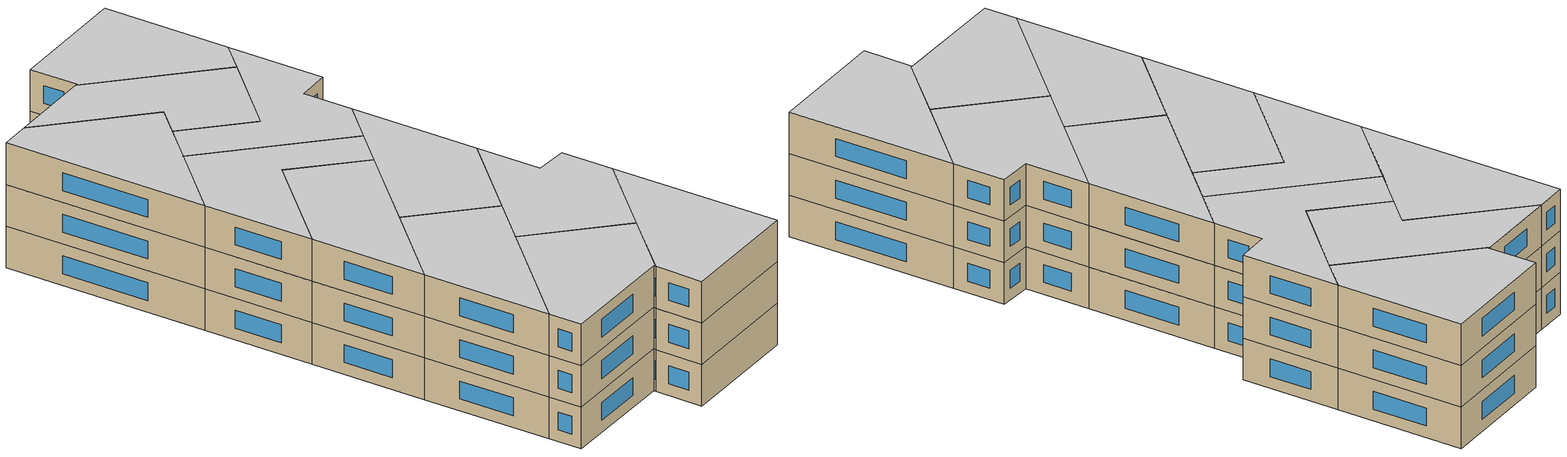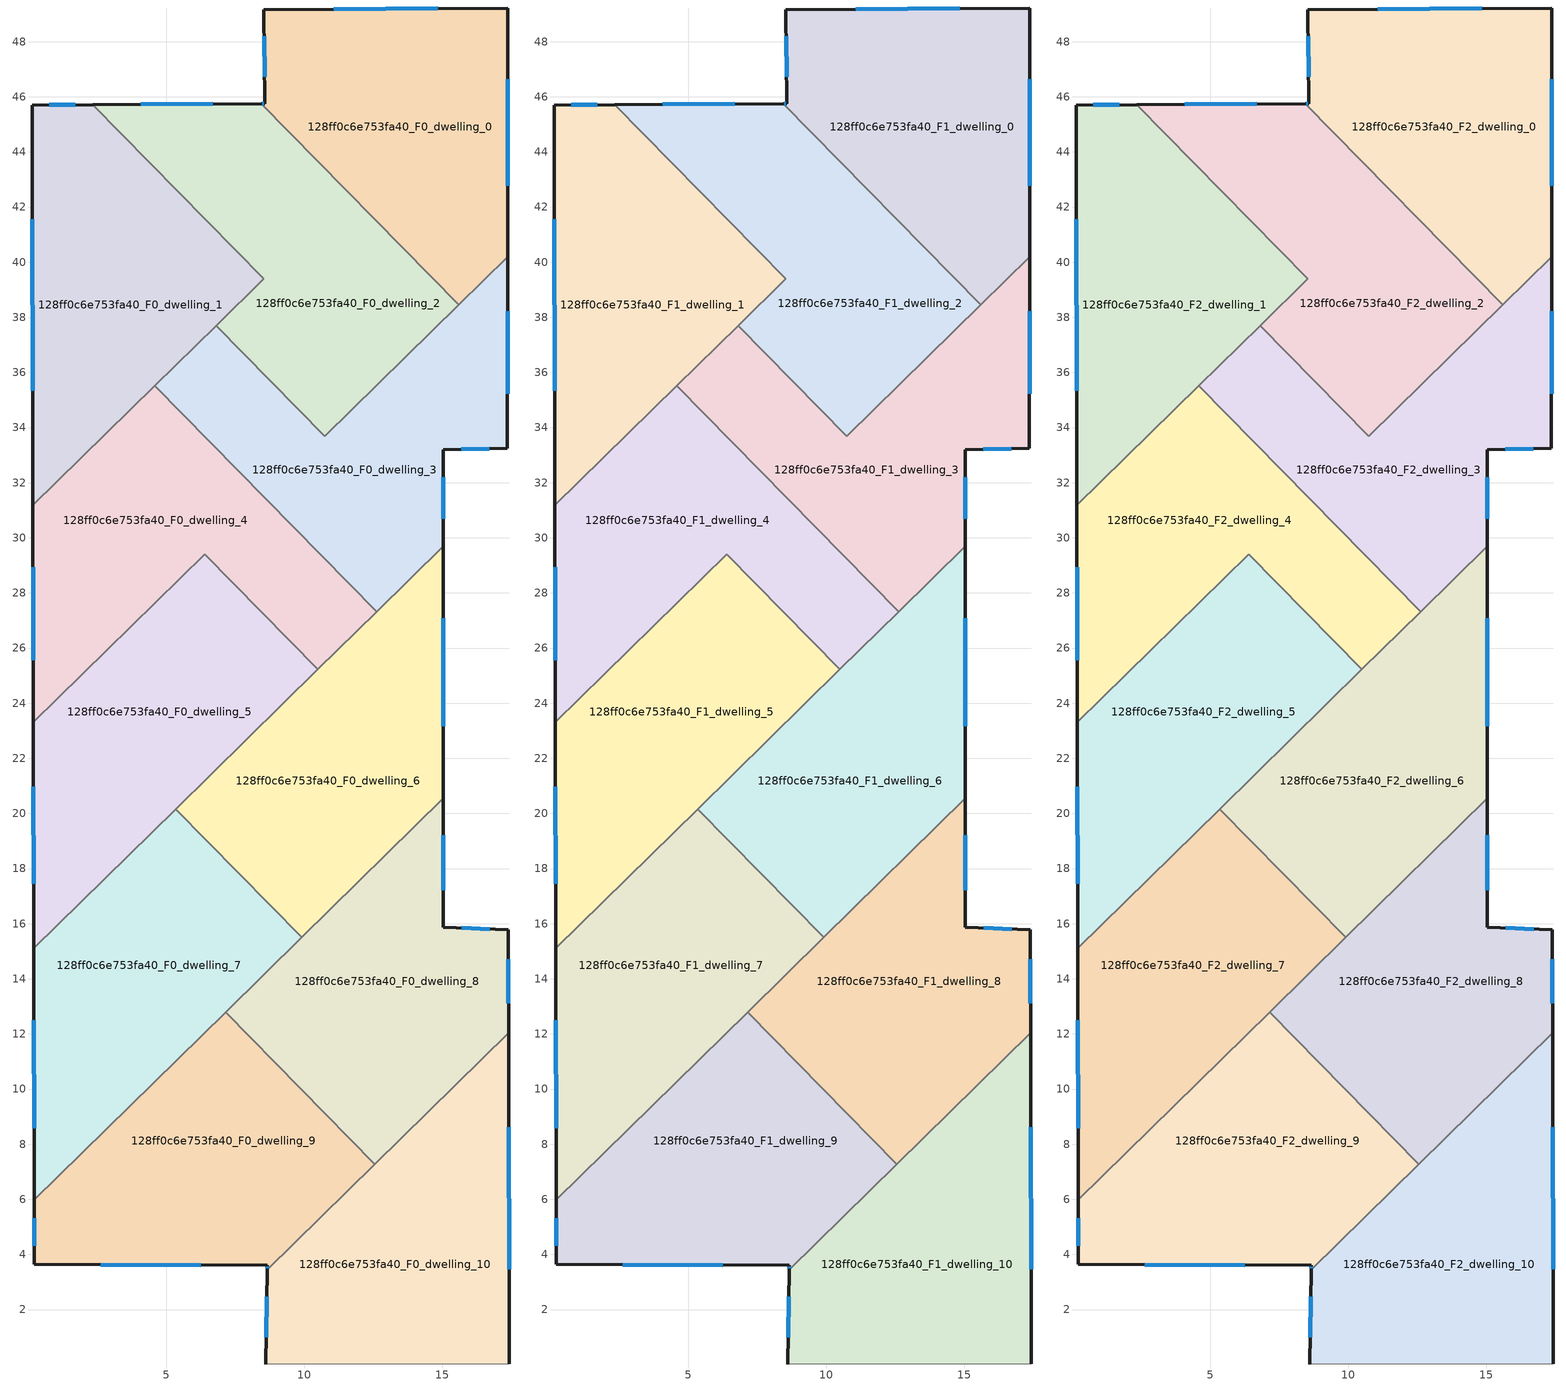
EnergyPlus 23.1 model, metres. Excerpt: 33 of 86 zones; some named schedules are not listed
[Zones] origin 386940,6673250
128ff0c6e753fa40_F0_dwelling_0
 floor ground (EU_floor_Construction): 17.38,49.22 17.37,40.2 15.6,38.46 8.43,45.76 8.57,45.76 8.53,49.16 z0
 wall outside (EU_wall_Construction): 17.37,40.2 17.38,49.22 8.53,49.16 8.57,45.76 8.43,45.76 z0:3
 wall to 128ff0c6e753fa40_F0_dwelling_2 (EU_wall_Construction): 8.43,45.76 15.6,38.46 z0:3
 wall to 128ff0c6e753fa40_F0_dwelling_3 (EU_wall_Construction): 15.6,38.46 17.37,40.2 z0:3
 window (EU_Window_Construction): 14.85,49.21 11.06,49.18 / 17.37,42.78 17.38,46.65 / 8.53,45.76 8.47,45.76 / 8.54,48.19 8.56,46.73 z0.86:2.14
128ff0c6e753fa40_F0_dwelling_1
 floor ground (EU_floor_Construction): 2.32,45.71 8.52,39.4 0.15,31.18 0.12,45.7 z0
 wall outside (EU_wall_Construction): 2.32,45.71 0.12,45.7 0.15,31.18 z0:3
 wall to 128ff0c6e753fa40_F0_dwelling_2 (EU_wall_Construction): 6.8,37.7 8.52,39.4 2.32,45.71 z0:3
 wall to 128ff0c6e753fa40_F0_dwelling_4 (EU_wall_Construction): 0.15,31.18 4.57,35.52 z0:3
 wall to 128ff0c6e753fa40_F0_dwelling_3 (EU_wall_Construction): 4.57,35.52 6.8,37.7 z0:3
 window (EU_Window_Construction): 1.69,45.71 0.75,45.7 / 0.13,41.55 0.14,35.33 z0.86:2.14
128ff0c6e753fa40_F0_dwelling_10
 floor ground (EU_floor_Construction): 17.41,12.05 17.44,0.04 8.61,0.02 8.65,3.45 z0
 wall outside (EU_wall_Construction): 17.44,0.04 17.41,12.05 / 8.65,3.45 8.61,0.02 z0:3
 wall adiabatic (EU_wall_Construction): 8.61,0.02 17.44,0.04 z0:3
 wall to 128ff0c6e753fa40_F0_dwelling_8 (EU_wall_Construction): 17.41,12.05 12.55,7.28 z0:3
 wall to 128ff0c6e753fa40_F0_dwelling_9 (EU_wall_Construction): 12.55,7.28 8.65,3.45 z0:3
 window (EU_Window_Construction): 17.43,3.47 17.42,8.62 / 8.64,2.47 8.62,1 z0.86:2.14
128ff0c6e753fa40_F0_dwelling_2
 floor ground (EU_floor_Construction): 8.43,45.76 15.6,38.46 10.74,33.69 6.8,37.7 8.52,39.4 2.32,45.71 z0
 wall outside (EU_wall_Construction): 8.43,45.76 2.32,45.71 z0:3
 wall to 128ff0c6e753fa40_F0_dwelling_3 (EU_wall_Construction): 6.8,37.7 10.74,33.69 15.6,38.46 z0:3
 window (EU_Window_Construction): 6.69,45.74 4.06,45.73 z0.86:2.14
128ff0c6e753fa40_F0_dwelling_3
 floor ground (EU_floor_Construction): 17.37,40.2 17.37,33.25 15.03,33.2 15.03,29.69 12.62,27.32 4.57,35.52 6.8,37.7 10.74,33.69 z0
 wall outside (EU_wall_Construction): 15.03,29.69 15.03,33.2 17.37,33.25 17.37,40.2 z0:3
 wall to 128ff0c6e753fa40_F0_dwelling_4 (EU_wall_Construction): 4.57,35.52 12.62,27.32 z0:3
 wall to 128ff0c6e753fa40_F0_dwelling_6 (EU_wall_Construction): 12.62,27.32 15.03,29.69 z0:3
 window (EU_Window_Construction): 17.37,35.23 17.37,38.22 / 15.7,33.21 16.7,33.23 / 15.03,30.69 15.03,32.2 z0.86:2.14
128ff0c6e753fa40_F0_dwelling_4
 floor ground (EU_floor_Construction): 4.57,35.52 12.62,27.32 10.49,25.22 6.38,29.41 0.17,23.31 0.15,31.18 z0
 wall outside (EU_wall_Construction): 0.15,31.18 0.17,23.31 z0:3
 wall to 128ff0c6e753fa40_F0_dwelling_5 (EU_wall_Construction): 0.17,23.31 6.38,29.41 10.49,25.22 z0:3
 wall to 128ff0c6e753fa40_F0_dwelling_6 (EU_wall_Construction): 10.49,25.22 12.62,27.32 z0:3
 window (EU_Window_Construction): 0.16,28.93 0.16,25.56 z0.86:2.14
128ff0c6e753fa40_F0_dwelling_5
 floor ground (EU_floor_Construction): 6.38,29.41 10.49,25.22 0.18,15.11 0.17,23.31 z0
 wall outside (EU_wall_Construction): 0.17,23.31 0.18,15.11 z0:3
 wall to 128ff0c6e753fa40_F0_dwelling_7 (EU_wall_Construction): 0.18,15.11 5.33,20.16 z0:3
 wall to 128ff0c6e753fa40_F0_dwelling_6 (EU_wall_Construction): 5.33,20.16 10.49,25.22 z0:3
 window (EU_Window_Construction): 0.17,20.96 0.18,17.45 z0.86:2.14
128ff0c6e753fa40_F0_dwelling_6
 floor ground (EU_floor_Construction): 15.03,29.69 15.04,20.54 9.9,15.5 5.33,20.16 z0
 wall outside (EU_wall_Construction): 15.04,20.54 15.03,29.69 z0:3
 wall to 128ff0c6e753fa40_F0_dwelling_7 (EU_wall_Construction): 5.33,20.16 9.9,15.5 z0:3
 wall to 128ff0c6e753fa40_F0_dwelling_8 (EU_wall_Construction): 9.9,15.5 15.04,20.54 z0:3
 window (EU_Window_Construction): 15.04,23.16 15.04,27.07 z0.86:2.14
128ff0c6e753fa40_F0_dwelling_7
 floor ground (EU_floor_Construction): 5.33,20.16 9.9,15.5 0.2,5.98 0.18,15.11 z0
 wall outside (EU_wall_Construction): 0.18,15.11 0.2,5.98 z0:3
 wall to 128ff0c6e753fa40_F0_dwelling_9 (EU_wall_Construction): 0.2,5.98 7.14,12.79 z0:3
 wall to 128ff0c6e753fa40_F0_dwelling_8 (EU_wall_Construction): 7.14,12.79 9.9,15.5 z0:3
 window (EU_Window_Construction): 0.19,12.5 0.2,8.58 z0.86:2.14
128ff0c6e753fa40_F0_dwelling_8
 floor ground (EU_floor_Construction): 15.04,20.54 15.04,15.88 17.4,15.77 17.41,12.05 12.55,7.28 7.14,12.79 z0
 wall outside (EU_wall_Construction): 17.41,12.05 17.4,15.77 15.04,15.88 15.04,20.54 z0:3
 wall to 128ff0c6e753fa40_F0_dwelling_9 (EU_wall_Construction): 7.14,12.79 12.55,7.28 z0:3
 window (EU_Window_Construction): 17.41,13.11 17.4,14.71 / 15.04,17.21 15.04,19.21 / 16.73,15.8 15.71,15.85 z0.86:2.14
128ff0c6e753fa40_F0_dwelling_9
 floor ground (EU_floor_Construction): 7.14,12.79 12.55,7.28 8.65,3.45 8.66,3.6 0.21,3.64 0.2,5.98 z0
 wall outside (EU_wall_Construction): 0.2,5.98 0.21,3.64 8.66,3.6 8.65,3.45 z0:3
 window (EU_Window_Construction): 2.62,3.63 6.24,3.61 / 0.2,5.31 0.21,4.31 / 8.65,3.56 8.65,3.49 z0.86:2.14
128ff0c6e753fa40_F1_dwelling_0
 floor to 128ff0c6e753fa40_F0_dwelling_0 (EU_floor_Construction): 17.38,49.22 17.37,40.2 15.6,38.46 8.43,45.76 8.57,45.76 8.53,49.16 z3
 wall outside (EU_wall_Construction): 17.37,40.2 17.38,49.22 8.53,49.16 8.57,45.76 8.43,45.76 z3:6
 wall to 128ff0c6e753fa40_F1_dwelling_2 (EU_wall_Construction): 8.43,45.76 15.6,38.46 z3:6
 wall to 128ff0c6e753fa40_F1_dwelling_3 (EU_wall_Construction): 15.6,38.46 17.37,40.2 z3:6
 window (EU_Window_Construction): 14.85,49.21 11.06,49.18 / 17.37,42.78 17.38,46.65 / 8.53,45.76 8.47,45.76 / 8.54,48.19 8.56,46.73 z3.86:5.14
128ff0c6e753fa40_F1_dwelling_1
 floor to 128ff0c6e753fa40_F0_dwelling_1 (EU_floor_Construction): 2.32,45.71 8.52,39.4 0.15,31.18 0.12,45.7 z3
 wall outside (EU_wall_Construction): 2.32,45.71 0.12,45.7 0.15,31.18 z3:6
 wall to 128ff0c6e753fa40_F1_dwelling_2 (EU_wall_Construction): 6.8,37.7 8.52,39.4 2.32,45.71 z3:6
 wall to 128ff0c6e753fa40_F1_dwelling_4 (EU_wall_Construction): 0.15,31.18 4.57,35.52 z3:6
 wall to 128ff0c6e753fa40_F1_dwelling_3 (EU_wall_Construction): 4.57,35.52 6.8,37.7 z3:6
 window (EU_Window_Construction): 1.69,45.71 0.75,45.7 / 0.13,41.55 0.14,35.33 z3.86:5.14
128ff0c6e753fa40_F1_dwelling_10
 floor to 128ff0c6e753fa40_F0_dwelling_10 (EU_floor_Construction): 17.41,12.05 17.44,0.04 8.61,0.02 8.65,3.45 z3
 wall outside (EU_wall_Construction): 17.44,0.04 17.41,12.05 / 8.65,3.45 8.61,0.02 z3:6
 wall adiabatic (EU_wall_Construction): 8.61,0.02 17.44,0.04 z3:6
 wall to 128ff0c6e753fa40_F1_dwelling_8 (EU_wall_Construction): 17.41,12.05 12.55,7.28 z3:6
 wall to 128ff0c6e753fa40_F1_dwelling_9 (EU_wall_Construction): 12.55,7.28 8.65,3.45 z3:6
 window (EU_Window_Construction): 17.43,3.47 17.42,8.62 / 8.64,2.47 8.62,1 z3.86:5.14
128ff0c6e753fa40_F1_dwelling_2
 floor to 128ff0c6e753fa40_F0_dwelling_2 (EU_floor_Construction): 8.43,45.76 15.6,38.46 10.74,33.69 6.8,37.7 8.52,39.4 2.32,45.71 z3
 wall outside (EU_wall_Construction): 8.43,45.76 2.32,45.71 z3:6
 wall to 128ff0c6e753fa40_F1_dwelling_3 (EU_wall_Construction): 6.8,37.7 10.74,33.69 15.6,38.46 z3:6
 window (EU_Window_Construction): 6.69,45.74 4.06,45.73 z3.86:5.14
128ff0c6e753fa40_F1_dwelling_3
 floor to 128ff0c6e753fa40_F0_dwelling_3 (EU_floor_Construction): 17.37,40.2 17.37,33.25 15.03,33.2 15.03,29.69 12.62,27.32 4.57,35.52 6.8,37.7 10.74,33.69 z3
 wall outside (EU_wall_Construction): 15.03,29.69 15.03,33.2 17.37,33.25 17.37,40.2 z3:6
 wall to 128ff0c6e753fa40_F1_dwelling_4 (EU_wall_Construction): 4.57,35.52 12.62,27.32 z3:6
 wall to 128ff0c6e753fa40_F1_dwelling_6 (EU_wall_Construction): 12.62,27.32 15.03,29.69 z3:6
 window (EU_Window_Construction): 17.37,35.23 17.37,38.22 / 15.7,33.21 16.7,33.23 / 15.03,30.69 15.03,32.2 z3.86:5.14
128ff0c6e753fa40_F1_dwelling_4
 floor to 128ff0c6e753fa40_F0_dwelling_4 (EU_floor_Construction): 4.57,35.52 12.62,27.32 10.49,25.22 6.38,29.41 0.17,23.31 0.15,31.18 z3
 wall outside (EU_wall_Construction): 0.15,31.18 0.17,23.31 z3:6
 wall to 128ff0c6e753fa40_F1_dwelling_5 (EU_wall_Construction): 0.17,23.31 6.38,29.41 10.49,25.22 z3:6
 wall to 128ff0c6e753fa40_F1_dwelling_6 (EU_wall_Construction): 10.49,25.22 12.62,27.32 z3:6
 window (EU_Window_Construction): 0.16,28.93 0.16,25.56 z3.86:5.14
128ff0c6e753fa40_F1_dwelling_5
 floor to 128ff0c6e753fa40_F0_dwelling_5 (EU_floor_Construction): 6.38,29.41 10.49,25.22 0.18,15.11 0.17,23.31 z3
 wall outside (EU_wall_Construction): 0.17,23.31 0.18,15.11 z3:6
 wall to 128ff0c6e753fa40_F1_dwelling_7 (EU_wall_Construction): 0.18,15.11 5.33,20.16 z3:6
 wall to 128ff0c6e753fa40_F1_dwelling_6 (EU_wall_Construction): 5.33,20.16 10.49,25.22 z3:6
 window (EU_Window_Construction): 0.17,20.96 0.18,17.45 z3.86:5.14
128ff0c6e753fa40_F1_dwelling_6
 floor to 128ff0c6e753fa40_F0_dwelling_6 (EU_floor_Construction): 15.03,29.69 15.04,20.54 9.9,15.5 5.33,20.16 z3
 wall outside (EU_wall_Construction): 15.04,20.54 15.03,29.69 z3:6
 wall to 128ff0c6e753fa40_F1_dwelling_7 (EU_wall_Construction): 5.33,20.16 9.9,15.5 z3:6
 wall to 128ff0c6e753fa40_F1_dwelling_8 (EU_wall_Construction): 9.9,15.5 15.04,20.54 z3:6
 window (EU_Window_Construction): 15.04,23.16 15.04,27.07 z3.86:5.14
128ff0c6e753fa40_F1_dwelling_7
 floor to 128ff0c6e753fa40_F0_dwelling_7 (EU_floor_Construction): 5.33,20.16 9.9,15.5 0.2,5.98 0.18,15.11 z3
 wall outside (EU_wall_Construction): 0.18,15.11 0.2,5.98 z3:6
 wall to 128ff0c6e753fa40_F1_dwelling_9 (EU_wall_Construction): 0.2,5.98 7.14,12.79 z3:6
 wall to 128ff0c6e753fa40_F1_dwelling_8 (EU_wall_Construction): 7.14,12.79 9.9,15.5 z3:6
 window (EU_Window_Construction): 0.19,12.5 0.2,8.58 z3.86:5.14
128ff0c6e753fa40_F1_dwelling_8
 floor to 128ff0c6e753fa40_F0_dwelling_8 (EU_floor_Construction): 15.04,20.54 15.04,15.88 17.4,15.77 17.41,12.05 12.55,7.28 7.14,12.79 z3
 wall outside (EU_wall_Construction): 17.41,12.05 17.4,15.77 15.04,15.88 15.04,20.54 z3:6
 wall to 128ff0c6e753fa40_F1_dwelling_9 (EU_wall_Construction): 7.14,12.79 12.55,7.28 z3:6
 window (EU_Window_Construction): 17.41,13.11 17.4,14.71 / 15.04,17.21 15.04,19.21 / 16.73,15.8 15.71,15.85 z3.86:5.14
128ff0c6e753fa40_F1_dwelling_9
 floor to 128ff0c6e753fa40_F0_dwelling_9 (EU_floor_Construction): 7.14,12.79 12.55,7.28 8.65,3.45 8.66,3.6 0.21,3.64 0.2,5.98 z3
 wall outside (EU_wall_Construction): 0.2,5.98 0.21,3.64 8.66,3.6 8.65,3.45 z3:6
 window (EU_Window_Construction): 2.62,3.63 6.24,3.61 / 0.2,5.31 0.21,4.31 / 8.65,3.56 8.65,3.49 z3.86:5.14
128ff0c6e753fa40_F2_dwelling_0
 floor to 128ff0c6e753fa40_F1_dwelling_0 (EU_floor_Construction): 17.38,49.22 17.37,40.2 15.6,38.46 8.43,45.76 8.57,45.76 8.53,49.16 z6
 wall outside (EU_wall_Construction): 17.37,40.2 17.38,49.22 8.53,49.16 8.57,45.76 8.43,45.76 z6:9
 wall to 128ff0c6e753fa40_F2_dwelling_2 (EU_wall_Construction): 8.43,45.76 15.6,38.46 z6:9
 wall to 128ff0c6e753fa40_F2_dwelling_3 (EU_wall_Construction): 15.6,38.46 17.37,40.2 z6:9
 window (EU_Window_Construction): 14.85,49.21 11.06,49.18 / 17.37,42.78 17.38,46.65 / 8.53,45.76 8.47,45.76 / 8.54,48.19 8.56,46.73 z6.86:8.14
 ceiling to 128ff0c6e753fa40_F3_dwelling_0 (EU_floor_Construction): 17.37,40.2 17.38,49.22 8.53,49.16 8.57,45.76 8.43,45.76 15.6,38.46 z9
128ff0c6e753fa40_F2_dwelling_1
 floor to 128ff0c6e753fa40_F1_dwelling_1 (EU_floor_Construction): 2.32,45.71 8.52,39.4 0.15,31.18 0.12,45.7 z6
 wall outside (EU_wall_Construction): 2.32,45.71 0.12,45.7 0.15,31.18 z6:9
 wall to 128ff0c6e753fa40_F2_dwelling_2 (EU_wall_Construction): 6.8,37.7 8.52,39.4 2.32,45.71 z6:9
 wall to 128ff0c6e753fa40_F2_dwelling_4 (EU_wall_Construction): 0.15,31.18 4.57,35.52 z6:9
 wall to 128ff0c6e753fa40_F2_dwelling_3 (EU_wall_Construction): 4.57,35.52 6.8,37.7 z6:9
 window (EU_Window_Construction): 1.69,45.71 0.75,45.7 / 0.13,41.55 0.14,35.33 z6.86:8.14
 ceiling to 128ff0c6e753fa40_F3_dwelling_1 (EU_floor_Construction): 8.52,39.4 2.32,45.71 0.12,45.7 0.15,31.18 z9
128ff0c6e753fa40_F2_dwelling_10
 floor to 128ff0c6e753fa40_F1_dwelling_10 (EU_floor_Construction): 17.41,12.05 17.44,0.04 8.61,0.02 8.65,3.45 z6
 wall outside (EU_wall_Construction): 17.44,0.04 17.41,12.05 / 8.65,3.45 8.61,0.02 z6:9
 wall adiabatic (EU_wall_Construction): 8.61,0.02 17.44,0.04 z6:9
 wall to 128ff0c6e753fa40_F2_dwelling_8 (EU_wall_Construction): 17.41,12.05 12.55,7.28 z6:9
 wall to 128ff0c6e753fa40_F2_dwelling_9 (EU_wall_Construction): 12.55,7.28 8.65,3.45 z6:9
 window (EU_Window_Construction): 17.43,3.47 17.42,8.62 / 8.64,2.47 8.62,1 z6.86:8.14
 ceiling to 128ff0c6e753fa40_F3_dwelling_10 (EU_floor_Construction): 17.44,0.04 17.41,12.05 8.65,3.45 8.61,0.02 z9
128ff0c6e753fa40_F2_dwelling_2
 floor to 128ff0c6e753fa40_F1_dwelling_2 (EU_floor_Construction): 8.43,45.76 15.6,38.46 10.74,33.69 6.8,37.7 8.52,39.4 2.32,45.71 z6
 wall outside (EU_wall_Construction): 8.43,45.76 2.32,45.71 z6:9
 wall to 128ff0c6e753fa40_F2_dwelling_3 (EU_wall_Construction): 6.8,37.7 10.74,33.69 15.6,38.46 z6:9
 window (EU_Window_Construction): 6.69,45.74 4.06,45.73 z6.86:8.14
 ceiling to 128ff0c6e753fa40_F3_dwelling_2 (EU_floor_Construction): 15.6,38.46 8.43,45.76 2.32,45.71 8.52,39.4 6.8,37.7 10.74,33.69 z9
128ff0c6e753fa40_F2_dwelling_3
 floor to 128ff0c6e753fa40_F1_dwelling_3 (EU_floor_Construction): 17.37,40.2 17.37,33.25 15.03,33.2 15.03,29.69 12.62,27.32 4.57,35.52 6.8,37.7 10.74,33.69 z6
 wall outside (EU_wall_Construction): 15.03,29.69 15.03,33.2 17.37,33.25 17.37,40.2 z6:9
 wall to 128ff0c6e753fa40_F2_dwelling_4 (EU_wall_Construction): 4.57,35.52 12.62,27.32 z6:9
 wall to 128ff0c6e753fa40_F2_dwelling_6 (EU_wall_Construction): 12.62,27.32 15.03,29.69 z6:9
 window (EU_Window_Construction): 17.37,35.23 17.37,38.22 / 15.7,33.21 16.7,33.23 / 15.03,30.69 15.03,32.2 z6.86:8.14
 ceiling to 128ff0c6e753fa40_F3_dwelling_3 (EU_floor_Construction): 15.03,29.69 15.03,33.2 17.37,33.25 17.37,40.2 10.74,33.69 6.8,37.7 4.57,35.52 12.62,27.32 z9
128ff0c6e753fa40_F2_dwelling_4
 floor to 128ff0c6e753fa40_F1_dwelling_4 (EU_floor_Construction): 4.57,35.52 12.62,27.32 10.49,25.22 6.38,29.41 0.17,23.31 0.15,31.18 z6
 wall outside (EU_wall_Construction): 0.15,31.18 0.17,23.31 z6:9
 wall to 128ff0c6e753fa40_F2_dwelling_5 (EU_wall_Construction): 0.17,23.31 6.38,29.41 10.49,25.22 z6:9
 wall to 128ff0c6e753fa40_F2_dwelling_6 (EU_wall_Construction): 10.49,25.22 12.62,27.32 z6:9
 window (EU_Window_Construction): 0.16,28.93 0.16,25.56 z6.86:8.14
 ceiling to 128ff0c6e753fa40_F3_dwelling_4 (EU_floor_Construction): 10.49,25.22 12.62,27.32 4.57,35.52 0.15,31.18 0.17,23.31 6.38,29.41 z9
128ff0c6e753fa40_F2_dwelling_5
 floor to 128ff0c6e753fa40_F1_dwelling_5 (EU_floor_Construction): 6.38,29.41 10.49,25.22 0.18,15.11 0.17,23.31 z6
 wall outside (EU_wall_Construction): 0.17,23.31 0.18,15.11 z6:9
 wall to 128ff0c6e753fa40_F2_dwelling_7 (EU_wall_Construction): 0.18,15.11 5.33,20.16 z6:9
 wall to 128ff0c6e753fa40_F2_dwelling_6 (EU_wall_Construction): 5.33,20.16 10.49,25.22 z6:9
 window (EU_Window_Construction): 0.17,20.96 0.18,17.45 z6.86:8.14
 ceiling to 128ff0c6e753fa40_F3_dwelling_5 (EU_floor_Construction): 10.49,25.22 6.38,29.41 0.17,23.31 0.18,15.11 z9
128ff0c6e753fa40_F2_dwelling_6
 floor to 128ff0c6e753fa40_F1_dwelling_6 (EU_floor_Construction): 15.03,29.69 15.04,20.54 9.9,15.5 5.33,20.16 z6
 wall outside (EU_wall_Construction): 15.04,20.54 15.03,29.69 z6:9
 wall to 128ff0c6e753fa40_F2_dwelling_7 (EU_wall_Construction): 5.33,20.16 9.9,15.5 z6:9
 wall to 128ff0c6e753fa40_F2_dwelling_8 (EU_wall_Construction): 9.9,15.5 15.04,20.54 z6:9
 window (EU_Window_Construction): 15.04,23.16 15.04,27.07 z6.86:8.14
 ceiling to 128ff0c6e753fa40_F3_dwelling_6 (EU_floor_Construction): 15.04,20.54 15.03,29.69 5.33,20.16 9.9,15.5 z9
128ff0c6e753fa40_F2_dwelling_7
 floor to 128ff0c6e753fa40_F1_dwelling_7 (EU_floor_Construction): 5.33,20.16 9.9,15.5 0.2,5.98 0.18,15.11 z6
 wall outside (EU_wall_Construction): 0.18,15.11 0.2,5.98 z6:9
 wall to 128ff0c6e753fa40_F2_dwelling_9 (EU_wall_Construction): 0.2,5.98 7.14,12.79 z6:9
 wall to 128ff0c6e753fa40_F2_dwelling_8 (EU_wall_Construction): 7.14,12.79 9.9,15.5 z6:9
 window (EU_Window_Construction): 0.19,12.5 0.2,8.58 z6.86:8.14
 ceiling to 128ff0c6e753fa40_F3_dwelling_7 (EU_floor_Construction): 9.9,15.5 5.33,20.16 0.18,15.11 0.2,5.98 z9
128ff0c6e753fa40_F2_dwelling_8
 floor to 128ff0c6e753fa40_F1_dwelling_8 (EU_floor_Construction): 15.04,20.54 15.04,15.88 17.4,15.77 17.41,12.05 12.55,7.28 7.14,12.79 z6
 wall outside (EU_wall_Construction): 17.41,12.05 17.4,15.77 15.04,15.88 15.04,20.54 z6:9
 wall to 128ff0c6e753fa40_F2_dwelling_9 (EU_wall_Construction): 7.14,12.79 12.55,7.28 z6:9
 window (EU_Window_Construction): 17.41,13.11 17.4,14.71 / 15.04,17.21 15.04,19.21 / 16.73,15.8 15.71,15.85 z6.86:8.14
 ceiling to 128ff0c6e753fa40_F3_dwelling_8 (EU_floor_Construction): 17.41,12.05 17.4,15.77 15.04,15.88 15.04,20.54 7.14,12.79 12.55,7.28 z9
128ff0c6e753fa40_F2_dwelling_9
 floor to 128ff0c6e753fa40_F1_dwelling_9 (EU_floor_Construction): 7.14,12.79 12.55,7.28 8.65,3.45 8.66,3.6 0.21,3.64 0.2,5.98 z6
 wall outside (EU_wall_Construction): 0.2,5.98 0.21,3.64 8.66,3.6 8.65,3.45 z6:9
 window (EU_Window_Construction): 2.62,3.63 6.24,3.61 / 0.2,5.31 0.21,4.31 / 8.65,3.56 8.65,3.49 z6.86:8.14
 ceiling to 128ff0c6e753fa40_F3_dwelling_9 (EU_floor_Construction): 12.55,7.28 7.14,12.79 0.2,5.98 0.21,3.64 8.66,3.6 8.65,3.45 z9
[Building]
EU S2 Campaign: North Axis=0; Terrain=City; Solar Distribution=FullExterior
[Site:Location]
Helsinki-Vantaa.AP: Latitude=60.317; Longitude=24.963; Time Zone=2; Elevation=54.6
[SizingPeriod:WeatherFileDays]
AnnualSizingPeriod: Begin Month=1; Begin Day of Month=1; End Month=12; End Day of Month=31; Day of Week for Start Day=Monday; Use Weather File Daylight Saving Period=No; Use Weather File Rain and Snow Indicators=No
[MATERIAL]
EU_InternalMass_Material: Roughness=MediumRough; Thickness=0.1; Conductivity=1; Density=1800; Specific Heat=900; Thermal Absorptance=0.9; Solar Absorptance=0.7; Visible Absorptance=0.7
[MATERIAL:NOMASS] Roughness=MediumRough; Thermal Absorptance=0.9; Solar Absorptance=0.7; Visible Absorptance=0.7
Name | Thermal Resistance
EU_wall_NoMass | 2.29768
EU_floor_NoMass | 2.06791
[WINDOWMATERIAL:SIMPLEGLAZINGSYSTEM]
EU_Window_SimpleGlazing: UFactor=2.12775; Solar Heat Gain Coefficient=0.7; Visible Transmittance=0.7
[CONSTRUCTION]
EU_wall_Construction: EU_wall_NoMass
EU_floor_Construction: EU_floor_NoMass
EU_Window_Construction: EU_Window_SimpleGlazing
EU_InternalMass_Construction: EU_InternalMass_Material
[ZONE] Type=1; Multiplier=1; Ceiling Height=autocalculate; Floor Area=autocalculate; Part of Total Floor Area=Yes
Name | Volume
128ff0c6e753fa40_F0_dwelling_0; 128ff0c6e753fa40_F1_dwelling_0; 128ff0c6e753fa40_F2_dwelling_0 | 203.616
128ff0c6e753fa40_F0_dwelling_1; 128ff0c6e753fa40_F1_dwelling_1; 128ff0c6e753fa40_F2_dwelling_1 | 203.651
128ff0c6e753fa40_F0_dwelling_10; 128ff0c6e753fa40_F1_dwelling_10; 128ff0c6e753fa40_F2_dwelling_10 | 203.621
128ff0c6e753fa40_F0_dwelling_2; 128ff0c6e753fa40_F1_dwelling_2; 128ff0c6e753fa40_F2_dwelling_2 | 203.649
128ff0c6e753fa40_F0_dwelling_3; 128ff0c6e753fa40_F1_dwelling_3; 128ff0c6e753fa40_F2_dwelling_3 | 203.613
128ff0c6e753fa40_F0_dwelling_4; 128ff0c6e753fa40_F1_dwelling_4; 128ff0c6e753fa40_F2_dwelling_4 | 203.645
128ff0c6e753fa40_F0_dwelling_5; 128ff0c6e753fa40_F1_dwelling_5; 128ff0c6e753fa40_F2_dwelling_5 | 203.611
128ff0c6e753fa40_F0_dwelling_6; 128ff0c6e753fa40_F1_dwelling_6; 128ff0c6e753fa40_F2_dwelling_6 | 203.648
128ff0c6e753fa40_F0_dwelling_7; 128ff0c6e753fa40_F1_dwelling_7; 128ff0c6e753fa40_F2_dwelling_7 | 203.629
128ff0c6e753fa40_F0_dwelling_8; 128ff0c6e753fa40_F1_dwelling_8; 128ff0c6e753fa40_F2_dwelling_8 | 203.634
128ff0c6e753fa40_F0_dwelling_9; 128ff0c6e753fa40_F1_dwelling_9; 128ff0c6e753fa40_F2_dwelling_9 | 203.656
[INTERNALMASS] Construction=EU_InternalMass_Construction
Name | Zone or ZoneList | Surface Area
128ff0c6e753fa40_F0_dwelling_0_EU_InternalMass | 128ff0c6e753fa40_F0_dwelling_0 | 67.8724
128ff0c6e753fa40_F0_dwelling_1_EU_InternalMass | 128ff0c6e753fa40_F0_dwelling_1 | 67.8858
128ff0c6e753fa40_F0_dwelling_2_EU_InternalMass | 128ff0c6e753fa40_F0_dwelling_2 | 67.8831
128ff0c6e753fa40_F0_dwelling_3_EU_InternalMass | 128ff0c6e753fa40_F0_dwelling_3 | 67.8715
128ff0c6e753fa40_F0_dwelling_4_EU_InternalMass | 128ff0c6e753fa40_F0_dwelling_4 | 67.8811
128ff0c6e753fa40_F0_dwelling_5_EU_InternalMass | 128ff0c6e753fa40_F0_dwelling_5 | 67.8713
128ff0c6e753fa40_F0_dwelling_6_EU_InternalMass | 128ff0c6e753fa40_F0_dwelling_6 | 67.8824
128ff0c6e753fa40_F0_dwelling_7_EU_InternalMass | 128ff0c6e753fa40_F0_dwelling_7 | 67.8766
128ff0c6e753fa40_F0_dwelling_8_EU_InternalMass | 128ff0c6e753fa40_F0_dwelling_8 | 67.8777
128ff0c6e753fa40_F0_dwelling_9_EU_InternalMass | 128ff0c6e753fa40_F0_dwelling_9 | 67.8844
128ff0c6e753fa40_F0_dwelling_10_EU_InternalMass | 128ff0c6e753fa40_F0_dwelling_10 | 67.8739
128ff0c6e753fa40_F1_dwelling_0_EU_InternalMass | 128ff0c6e753fa40_F1_dwelling_0 | 67.8724
128ff0c6e753fa40_F1_dwelling_1_EU_InternalMass | 128ff0c6e753fa40_F1_dwelling_1 | 67.8858
128ff0c6e753fa40_F1_dwelling_2_EU_InternalMass | 128ff0c6e753fa40_F1_dwelling_2 | 67.8831
128ff0c6e753fa40_F1_dwelling_3_EU_InternalMass | 128ff0c6e753fa40_F1_dwelling_3 | 67.8715
128ff0c6e753fa40_F1_dwelling_4_EU_InternalMass | 128ff0c6e753fa40_F1_dwelling_4 | 67.8811
128ff0c6e753fa40_F1_dwelling_5_EU_InternalMass | 128ff0c6e753fa40_F1_dwelling_5 | 67.8713
128ff0c6e753fa40_F1_dwelling_6_EU_InternalMass | 128ff0c6e753fa40_F1_dwelling_6 | 67.8824
128ff0c6e753fa40_F1_dwelling_7_EU_InternalMass | 128ff0c6e753fa40_F1_dwelling_7 | 67.8766
128ff0c6e753fa40_F1_dwelling_8_EU_InternalMass | 128ff0c6e753fa40_F1_dwelling_8 | 67.8777
128ff0c6e753fa40_F1_dwelling_9_EU_InternalMass | 128ff0c6e753fa40_F1_dwelling_9 | 67.8844
128ff0c6e753fa40_F1_dwelling_10_EU_InternalMass | 128ff0c6e753fa40_F1_dwelling_10 | 67.8739
128ff0c6e753fa40_F2_dwelling_0_EU_InternalMass | 128ff0c6e753fa40_F2_dwelling_0 | 67.8724
128ff0c6e753fa40_F2_dwelling_1_EU_InternalMass | 128ff0c6e753fa40_F2_dwelling_1 | 67.8858
128ff0c6e753fa40_F2_dwelling_2_EU_InternalMass | 128ff0c6e753fa40_F2_dwelling_2 | 67.8831
128ff0c6e753fa40_F2_dwelling_3_EU_InternalMass | 128ff0c6e753fa40_F2_dwelling_3 | 67.8715
128ff0c6e753fa40_F2_dwelling_4_EU_InternalMass | 128ff0c6e753fa40_F2_dwelling_4 | 67.8811
128ff0c6e753fa40_F2_dwelling_5_EU_InternalMass | 128ff0c6e753fa40_F2_dwelling_5 | 67.8713
128ff0c6e753fa40_F2_dwelling_6_EU_InternalMass | 128ff0c6e753fa40_F2_dwelling_6 | 67.8824
128ff0c6e753fa40_F2_dwelling_7_EU_InternalMass | 128ff0c6e753fa40_F2_dwelling_7 | 67.8766
128ff0c6e753fa40_F2_dwelling_8_EU_InternalMass | 128ff0c6e753fa40_F2_dwelling_8 | 67.8777
128ff0c6e753fa40_F2_dwelling_9_EU_InternalMass | 128ff0c6e753fa40_F2_dwelling_9 | 67.8844
128ff0c6e753fa40_F2_dwelling_10_EU_InternalMass | 128ff0c6e753fa40_F2_dwelling_10 | 67.8739
[OTHEREQUIPMENT] Fuel Type=Electricity; Design Level Calculation Method=Watts/Area; Power per Zone Floor Area=1; Fraction Latent=0; Fraction Radiant=0; Fraction Lost=0; Carbon Dioxide Generation Rate=0; EndUse Subcategory=EU_Step8_InternalGains
Name | Zone or ZoneList or Space or SpaceList | Schedule
EU_Step8_InternalGain_128ff0c6e753fa40_F0_dwelling_0_f000 | 128ff0c6e753fa40_F0_dwelling_0 | EU_Step8_GainSchedule_128ff0c6e753fa40_F0_dwelling_0_f000
EU_Step8_InternalGain_128ff0c6e753fa40_F0_dwelling_1_f000 | 128ff0c6e753fa40_F0_dwelling_1 | EU_Step8_GainSchedule_128ff0c6e753fa40_F0_dwelling_1_f000
EU_Step8_InternalGain_128ff0c6e753fa40_F0_dwelling_2_f000 | 128ff0c6e753fa40_F0_dwelling_2 | EU_Step8_GainSchedule_128ff0c6e753fa40_F0_dwelling_2_f000
EU_Step8_InternalGain_128ff0c6e753fa40_F0_dwelling_3_f000 | 128ff0c6e753fa40_F0_dwelling_3 | EU_Step8_GainSchedule_128ff0c6e753fa40_F0_dwelling_3_f000
EU_Step8_InternalGain_128ff0c6e753fa40_F0_dwelling_4_f000 | 128ff0c6e753fa40_F0_dwelling_4 | EU_Step8_GainSchedule_128ff0c6e753fa40_F0_dwelling_4_f000
EU_Step8_InternalGain_128ff0c6e753fa40_F0_dwelling_5_f000 | 128ff0c6e753fa40_F0_dwelling_5 | EU_Step8_GainSchedule_128ff0c6e753fa40_F0_dwelling_5_f000
EU_Step8_InternalGain_128ff0c6e753fa40_F0_dwelling_6_f000 | 128ff0c6e753fa40_F0_dwelling_6 | EU_Step8_GainSchedule_128ff0c6e753fa40_F0_dwelling_6_f000
EU_Step8_InternalGain_128ff0c6e753fa40_F0_dwelling_7_f000 | 128ff0c6e753fa40_F0_dwelling_7 | EU_Step8_GainSchedule_128ff0c6e753fa40_F0_dwelling_7_f000
EU_Step8_InternalGain_128ff0c6e753fa40_F0_dwelling_8_f000 | 128ff0c6e753fa40_F0_dwelling_8 | EU_Step8_GainSchedule_128ff0c6e753fa40_F0_dwelling_8_f000
EU_Step8_InternalGain_128ff0c6e753fa40_F0_dwelling_9_f000 | 128ff0c6e753fa40_F0_dwelling_9 | EU_Step8_GainSchedule_128ff0c6e753fa40_F0_dwelling_9_f000
EU_Step8_InternalGain_128ff0c6e753fa40_F0_dwelling_10_f000 | 128ff0c6e753fa40_F0_dwelling_10 | EU_Step8_GainSchedule_128ff0c6e753fa40_F0_dwelling_10_f000
EU_Step8_InternalGain_128ff0c6e753fa40_F1_dwelling_0_f000 | 128ff0c6e753fa40_F1_dwelling_0 | EU_Step8_GainSchedule_128ff0c6e753fa40_F1_dwelling_0_f000
EU_Step8_InternalGain_128ff0c6e753fa40_F1_dwelling_1_f000 | 128ff0c6e753fa40_F1_dwelling_1 | EU_Step8_GainSchedule_128ff0c6e753fa40_F1_dwelling_1_f000
EU_Step8_InternalGain_128ff0c6e753fa40_F1_dwelling_2_f000 | 128ff0c6e753fa40_F1_dwelling_2 | EU_Step8_GainSchedule_128ff0c6e753fa40_F1_dwelling_2_f000
EU_Step8_InternalGain_128ff0c6e753fa40_F1_dwelling_3_f000 | 128ff0c6e753fa40_F1_dwelling_3 | EU_Step8_GainSchedule_128ff0c6e753fa40_F1_dwelling_3_f000
EU_Step8_InternalGain_128ff0c6e753fa40_F1_dwelling_4_f000 | 128ff0c6e753fa40_F1_dwelling_4 | EU_Step8_GainSchedule_128ff0c6e753fa40_F1_dwelling_4_f000
EU_Step8_InternalGain_128ff0c6e753fa40_F1_dwelling_5_f000 | 128ff0c6e753fa40_F1_dwelling_5 | EU_Step8_GainSchedule_128ff0c6e753fa40_F1_dwelling_5_f000
EU_Step8_InternalGain_128ff0c6e753fa40_F1_dwelling_6_f000 | 128ff0c6e753fa40_F1_dwelling_6 | EU_Step8_GainSchedule_128ff0c6e753fa40_F1_dwelling_6_f000
EU_Step8_InternalGain_128ff0c6e753fa40_F1_dwelling_7_f000 | 128ff0c6e753fa40_F1_dwelling_7 | EU_Step8_GainSchedule_128ff0c6e753fa40_F1_dwelling_7_f000
EU_Step8_InternalGain_128ff0c6e753fa40_F1_dwelling_8_f000 | 128ff0c6e753fa40_F1_dwelling_8 | EU_Step8_GainSchedule_128ff0c6e753fa40_F1_dwelling_8_f000
EU_Step8_InternalGain_128ff0c6e753fa40_F1_dwelling_9_f000 | 128ff0c6e753fa40_F1_dwelling_9 | EU_Step8_GainSchedule_128ff0c6e753fa40_F1_dwelling_9_f000
EU_Step8_InternalGain_128ff0c6e753fa40_F1_dwelling_10_f000 | 128ff0c6e753fa40_F1_dwelling_10 | EU_Step8_GainSchedule_128ff0c6e753fa40_F1_dwelling_10_f000
EU_Step8_InternalGain_128ff0c6e753fa40_F2_dwelling_0_f000 | 128ff0c6e753fa40_F2_dwelling_0 | EU_Step8_GainSchedule_128ff0c6e753fa40_F2_dwelling_0_f000
EU_Step8_InternalGain_128ff0c6e753fa40_F2_dwelling_1_f000 | 128ff0c6e753fa40_F2_dwelling_1 | EU_Step8_GainSchedule_128ff0c6e753fa40_F2_dwelling_1_f000
EU_Step8_InternalGain_128ff0c6e753fa40_F2_dwelling_2_f000 | 128ff0c6e753fa40_F2_dwelling_2 | EU_Step8_GainSchedule_128ff0c6e753fa40_F2_dwelling_2_f000
EU_Step8_InternalGain_128ff0c6e753fa40_F2_dwelling_3_f000 | 128ff0c6e753fa40_F2_dwelling_3 | EU_Step8_GainSchedule_128ff0c6e753fa40_F2_dwelling_3_f000
EU_Step8_InternalGain_128ff0c6e753fa40_F2_dwelling_4_f000 | 128ff0c6e753fa40_F2_dwelling_4 | EU_Step8_GainSchedule_128ff0c6e753fa40_F2_dwelling_4_f000
EU_Step8_InternalGain_128ff0c6e753fa40_F2_dwelling_5_f000 | 128ff0c6e753fa40_F2_dwelling_5 | EU_Step8_GainSchedule_128ff0c6e753fa40_F2_dwelling_5_f000
EU_Step8_InternalGain_128ff0c6e753fa40_F2_dwelling_6_f000 | 128ff0c6e753fa40_F2_dwelling_6 | EU_Step8_GainSchedule_128ff0c6e753fa40_F2_dwelling_6_f000
EU_Step8_InternalGain_128ff0c6e753fa40_F2_dwelling_7_f000 | 128ff0c6e753fa40_F2_dwelling_7 | EU_Step8_GainSchedule_128ff0c6e753fa40_F2_dwelling_7_f000
EU_Step8_InternalGain_128ff0c6e753fa40_F2_dwelling_8_f000 | 128ff0c6e753fa40_F2_dwelling_8 | EU_Step8_GainSchedule_128ff0c6e753fa40_F2_dwelling_8_f000
EU_Step8_InternalGain_128ff0c6e753fa40_F2_dwelling_9_f000 | 128ff0c6e753fa40_F2_dwelling_9 | EU_Step8_GainSchedule_128ff0c6e753fa40_F2_dwelling_9_f000
EU_Step8_InternalGain_128ff0c6e753fa40_F2_dwelling_10_f000 | 128ff0c6e753fa40_F2_dwelling_10 | EU_Step8_GainSchedule_128ff0c6e753fa40_F2_dwelling_10_f000
[ZONEVENTILATION:DESIGNFLOWRATE] Schedule=EU_AlwaysOn; Design Flow Rate Calculation Method=AirChanges/Hour; Air Changes per Hour=0.580295; Ventilation Type=Natural; Fan Pressure Rise=0; Fan Total Efficiency=1; Constant Term Coefficient=1; Temperature Term Coefficient=0; Velocity Term Coefficient=0; Velocity Squared Term Coefficient=0; Minimum Indoor Temperature=-100; Maximum Indoor Temperature=100; Delta Temperature=-100; Minimum Outdoor Temperature=-100; Maximum Outdoor Temperature=100; Maximum Wind Speed=40
Name | Zone or ZoneList or Space or SpaceList
EU_ConstantAir_128ff0c6e753fa40_F0_dwelling_0 | 128ff0c6e753fa40_F0_dwelling_0
EU_ConstantAir_128ff0c6e753fa40_F0_dwelling_1 | 128ff0c6e753fa40_F0_dwelling_1
EU_ConstantAir_128ff0c6e753fa40_F0_dwelling_2 | 128ff0c6e753fa40_F0_dwelling_2
EU_ConstantAir_128ff0c6e753fa40_F0_dwelling_3 | 128ff0c6e753fa40_F0_dwelling_3
EU_ConstantAir_128ff0c6e753fa40_F0_dwelling_4 | 128ff0c6e753fa40_F0_dwelling_4
EU_ConstantAir_128ff0c6e753fa40_F0_dwelling_5 | 128ff0c6e753fa40_F0_dwelling_5
EU_ConstantAir_128ff0c6e753fa40_F0_dwelling_6 | 128ff0c6e753fa40_F0_dwelling_6
EU_ConstantAir_128ff0c6e753fa40_F0_dwelling_7 | 128ff0c6e753fa40_F0_dwelling_7
EU_ConstantAir_128ff0c6e753fa40_F0_dwelling_8 | 128ff0c6e753fa40_F0_dwelling_8
EU_ConstantAir_128ff0c6e753fa40_F0_dwelling_9 | 128ff0c6e753fa40_F0_dwelling_9
EU_ConstantAir_128ff0c6e753fa40_F0_dwelling_10 | 128ff0c6e753fa40_F0_dwelling_10
EU_ConstantAir_128ff0c6e753fa40_F1_dwelling_0 | 128ff0c6e753fa40_F1_dwelling_0
EU_ConstantAir_128ff0c6e753fa40_F1_dwelling_1 | 128ff0c6e753fa40_F1_dwelling_1
EU_ConstantAir_128ff0c6e753fa40_F1_dwelling_2 | 128ff0c6e753fa40_F1_dwelling_2
EU_ConstantAir_128ff0c6e753fa40_F1_dwelling_3 | 128ff0c6e753fa40_F1_dwelling_3
EU_ConstantAir_128ff0c6e753fa40_F1_dwelling_4 | 128ff0c6e753fa40_F1_dwelling_4
EU_ConstantAir_128ff0c6e753fa40_F1_dwelling_5 | 128ff0c6e753fa40_F1_dwelling_5
EU_ConstantAir_128ff0c6e753fa40_F1_dwelling_6 | 128ff0c6e753fa40_F1_dwelling_6
EU_ConstantAir_128ff0c6e753fa40_F1_dwelling_7 | 128ff0c6e753fa40_F1_dwelling_7
EU_ConstantAir_128ff0c6e753fa40_F1_dwelling_8 | 128ff0c6e753fa40_F1_dwelling_8
EU_ConstantAir_128ff0c6e753fa40_F1_dwelling_9 | 128ff0c6e753fa40_F1_dwelling_9
EU_ConstantAir_128ff0c6e753fa40_F1_dwelling_10 | 128ff0c6e753fa40_F1_dwelling_10
EU_ConstantAir_128ff0c6e753fa40_F2_dwelling_0 | 128ff0c6e753fa40_F2_dwelling_0
EU_ConstantAir_128ff0c6e753fa40_F2_dwelling_1 | 128ff0c6e753fa40_F2_dwelling_1
EU_ConstantAir_128ff0c6e753fa40_F2_dwelling_2 | 128ff0c6e753fa40_F2_dwelling_2
EU_ConstantAir_128ff0c6e753fa40_F2_dwelling_3 | 128ff0c6e753fa40_F2_dwelling_3
EU_ConstantAir_128ff0c6e753fa40_F2_dwelling_4 | 128ff0c6e753fa40_F2_dwelling_4
EU_ConstantAir_128ff0c6e753fa40_F2_dwelling_5 | 128ff0c6e753fa40_F2_dwelling_5
EU_ConstantAir_128ff0c6e753fa40_F2_dwelling_6 | 128ff0c6e753fa40_F2_dwelling_6
EU_ConstantAir_128ff0c6e753fa40_F2_dwelling_7 | 128ff0c6e753fa40_F2_dwelling_7
EU_ConstantAir_128ff0c6e753fa40_F2_dwelling_8 | 128ff0c6e753fa40_F2_dwelling_8
EU_ConstantAir_128ff0c6e753fa40_F2_dwelling_9 | 128ff0c6e753fa40_F2_dwelling_9
EU_ConstantAir_128ff0c6e753fa40_F2_dwelling_10 | 128ff0c6e753fa40_F2_dwelling_10
[HVACTEMPLATE:ZONE:IDEALLOADSAIRSYSTEM] System Availability Schedule=EU_AlwaysOn; Maximum Heating Supply Air Temperature=50; Minimum Cooling Supply Air Temperature=13; Maximum Heating Supply Air Humidity Ratio=0.0156; Minimum Cooling Supply Air Humidity Ratio=0.0077; Heating Limit=NoLimit; Cooling Limit=NoLimit; Heating Availability Schedule=EU_AlwaysOn; Cooling Availability Schedule=EU_CoolingOff; Dehumidification Control Type=ConstantSensibleHeatRatio; Cooling Sensible Heat Ratio=0.7; Dehumidification Setpoint=60; Humidification Control Type=None; Humidification Setpoint=30; Outdoor Air Method=None; Outdoor Air Flow Rate per Person=0.00944; Outdoor Air Flow Rate per Zone Floor Area=0; Outdoor Air Flow Rate per Zone=0; Demand Controlled Ventilation Type=None; Outdoor Air Economizer Type=NoEconomizer; Heat Recovery Type=None; Sensible Heat Recovery Effectiveness=0.7; Latent Heat Recovery Effectiveness=0.65
Name | Template Thermostat
128ff0c6e753fa40_F0_dwelling_0 | EU_HeatOnly_128ff0c6e753fa40_F0_dwelling_0
128ff0c6e753fa40_F0_dwelling_1 | EU_HeatOnly_128ff0c6e753fa40_F0_dwelling_1
128ff0c6e753fa40_F0_dwelling_2 | EU_HeatOnly_128ff0c6e753fa40_F0_dwelling_2
128ff0c6e753fa40_F0_dwelling_3 | EU_HeatOnly_128ff0c6e753fa40_F0_dwelling_3
128ff0c6e753fa40_F0_dwelling_4 | EU_HeatOnly_128ff0c6e753fa40_F0_dwelling_4
128ff0c6e753fa40_F0_dwelling_5 | EU_HeatOnly_128ff0c6e753fa40_F0_dwelling_5
128ff0c6e753fa40_F0_dwelling_6 | EU_HeatOnly_128ff0c6e753fa40_F0_dwelling_6
128ff0c6e753fa40_F0_dwelling_7 | EU_HeatOnly_128ff0c6e753fa40_F0_dwelling_7
128ff0c6e753fa40_F0_dwelling_8 | EU_HeatOnly_128ff0c6e753fa40_F0_dwelling_8
128ff0c6e753fa40_F0_dwelling_9 | EU_HeatOnly_128ff0c6e753fa40_F0_dwelling_9
128ff0c6e753fa40_F0_dwelling_10 | EU_HeatOnly_128ff0c6e753fa40_F0_dwelling_10
128ff0c6e753fa40_F1_dwelling_0 | EU_HeatOnly_128ff0c6e753fa40_F1_dwelling_0
128ff0c6e753fa40_F1_dwelling_1 | EU_HeatOnly_128ff0c6e753fa40_F1_dwelling_1
128ff0c6e753fa40_F1_dwelling_2 | EU_HeatOnly_128ff0c6e753fa40_F1_dwelling_2
128ff0c6e753fa40_F1_dwelling_3 | EU_HeatOnly_128ff0c6e753fa40_F1_dwelling_3
128ff0c6e753fa40_F1_dwelling_4 | EU_HeatOnly_128ff0c6e753fa40_F1_dwelling_4
128ff0c6e753fa40_F1_dwelling_5 | EU_HeatOnly_128ff0c6e753fa40_F1_dwelling_5
128ff0c6e753fa40_F1_dwelling_6 | EU_HeatOnly_128ff0c6e753fa40_F1_dwelling_6
128ff0c6e753fa40_F1_dwelling_7 | EU_HeatOnly_128ff0c6e753fa40_F1_dwelling_7
128ff0c6e753fa40_F1_dwelling_8 | EU_HeatOnly_128ff0c6e753fa40_F1_dwelling_8
128ff0c6e753fa40_F1_dwelling_9 | EU_HeatOnly_128ff0c6e753fa40_F1_dwelling_9
128ff0c6e753fa40_F1_dwelling_10 | EU_HeatOnly_128ff0c6e753fa40_F1_dwelling_10
128ff0c6e753fa40_F2_dwelling_0 | EU_HeatOnly_128ff0c6e753fa40_F2_dwelling_0
128ff0c6e753fa40_F2_dwelling_1 | EU_HeatOnly_128ff0c6e753fa40_F2_dwelling_1
128ff0c6e753fa40_F2_dwelling_2 | EU_HeatOnly_128ff0c6e753fa40_F2_dwelling_2
128ff0c6e753fa40_F2_dwelling_3 | EU_HeatOnly_128ff0c6e753fa40_F2_dwelling_3
128ff0c6e753fa40_F2_dwelling_4 | EU_HeatOnly_128ff0c6e753fa40_F2_dwelling_4
128ff0c6e753fa40_F2_dwelling_5 | EU_HeatOnly_128ff0c6e753fa40_F2_dwelling_5
128ff0c6e753fa40_F2_dwelling_6 | EU_HeatOnly_128ff0c6e753fa40_F2_dwelling_6
128ff0c6e753fa40_F2_dwelling_7 | EU_HeatOnly_128ff0c6e753fa40_F2_dwelling_7
128ff0c6e753fa40_F2_dwelling_8 | EU_HeatOnly_128ff0c6e753fa40_F2_dwelling_8
128ff0c6e753fa40_F2_dwelling_9 | EU_HeatOnly_128ff0c6e753fa40_F2_dwelling_9
128ff0c6e753fa40_F2_dwelling_10 | EU_HeatOnly_128ff0c6e753fa40_F2_dwelling_10
[SIZING:ZONE] Zone Cooling Design Supply Air Temperature Input Method=SupplyAirTemperature; Zone Cooling Design Supply Air Temperature=13; Zone Heating Design Supply Air Temperature Input Method=SupplyAirTemperature; Zone Heating Design Supply Air Temperature=50; Zone Cooling Design Supply Air Humidity Ratio=0.008; Zone Heating Design Supply Air Humidity Ratio=0.008; Cooling Design Air Flow Method=DesignDay; Cooling Design Air Flow Rate=0; Cooling Minimum Air Flow per Zone Floor Area=0.000762; Cooling Minimum Air Flow=0; Cooling Minimum Air Flow Fraction=0.2; Heating Design Air Flow Method=DesignDay; Heating Design Air Flow Rate=0; Heating Maximum Air Flow per Zone Floor Area=0.002032; Heating Maximum Air Flow=0.141576; Heating Maximum Air Flow Fraction=0.3; Account for Dedicated Outdoor Air System=No; Dedicated Outdoor Air System Control Strategy=NeutralSupplyAir; Dedicated Outdoor Air Low Setpoint Temperature for Design=autosize; Dedicated Outdoor Air High Setpoint Temperature for Design=autosize; Zone Load Sizing Method=Sensible Load Only No Latent Load; Zone Latent Cooling Design Supply Air Humidity Ratio Input Method=HumidityRatioDifference; Zone Cooling Design Supply Air Humidity Ratio Difference=0.005; Zone Latent Heating Design Supply Air Humidity Ratio Input Method=HumidityRatioDifference; Zone Humidification Design Supply Air Humidity Ratio Difference=0.005
128ff0c6e753fa40_F0_dwelling_0; 128ff0c6e753fa40_F0_dwelling_1; 128ff0c6e753fa40_F0_dwelling_2; 128ff0c6e753fa40_F0_dwelling_3; 128ff0c6e753fa40_F0_dwelling_4; 128ff0c6e753fa40_F0_dwelling_5; 128ff0c6e753fa40_F0_dwelling_6; 128ff0c6e753fa40_F0_dwelling_7; 128ff0c6e753fa40_F0_dwelling_8; 128ff0c6e753fa40_F0_dwelling_9; 128ff0c6e753fa40_F0_dwelling_10; 128ff0c6e753fa40_F1_dwelling_0; 128ff0c6e753fa40_F1_dwelling_1; 128ff0c6e753fa40_F1_dwelling_2; 128ff0c6e753fa40_F1_dwelling_3; 128ff0c6e753fa40_F1_dwelling_4; 128ff0c6e753fa40_F1_dwelling_5; 128ff0c6e753fa40_F1_dwelling_6; 128ff0c6e753fa40_F1_dwelling_7; 128ff0c6e753fa40_F1_dwelling_8; 128ff0c6e753fa40_F1_dwelling_9; 128ff0c6e753fa40_F1_dwelling_10; 128ff0c6e753fa40_F2_dwelling_0; 128ff0c6e753fa40_F2_dwelling_1; 128ff0c6e753fa40_F2_dwelling_2; 128ff0c6e753fa40_F2_dwelling_3; 128ff0c6e753fa40_F2_dwelling_4; 128ff0c6e753fa40_F2_dwelling_5; 128ff0c6e753fa40_F2_dwelling_6; 128ff0c6e753fa40_F2_dwelling_7; 128ff0c6e753fa40_F2_dwelling_8; 128ff0c6e753fa40_F2_dwelling_9; 128ff0c6e753fa40_F2_dwelling_10
[SCHEDULE:FILE] Column Number=1; Rows to Skip at Top=0; Number of Hours of Data=8760; Column Separator=Comma; Interpolate to Timestep=No; Minutes per Item=60; Adjust Schedule for Daylight Savings=Yes
Name | File
EU_Step8_GainSchedule_128ff0c6e753fa40_F0_dwelling_0_f000 | ../../schedules/128ff0c6e753fa40/128ff0c6e753fa40_F0_dwelling_0_f000_gain.csv
EU_Step8_GainSchedule_128ff0c6e753fa40_F0_dwelling_1_f000 | ../../schedules/128ff0c6e753fa40/128ff0c6e753fa40_F0_dwelling_1_f000_gain.csv
EU_Step8_GainSchedule_128ff0c6e753fa40_F0_dwelling_2_f000 | ../../schedules/128ff0c6e753fa40/128ff0c6e753fa40_F0_dwelling_2_f000_gain.csv
EU_Step8_GainSchedule_128ff0c6e753fa40_F0_dwelling_3_f000 | ../../schedules/128ff0c6e753fa40/128ff0c6e753fa40_F0_dwelling_3_f000_gain.csv
EU_Step8_GainSchedule_128ff0c6e753fa40_F0_dwelling_4_f000 | ../../schedules/128ff0c6e753fa40/128ff0c6e753fa40_F0_dwelling_4_f000_gain.csv
EU_Step8_GainSchedule_128ff0c6e753fa40_F0_dwelling_5_f000 | ../../schedules/128ff0c6e753fa40/128ff0c6e753fa40_F0_dwelling_5_f000_gain.csv
EU_Step8_GainSchedule_128ff0c6e753fa40_F0_dwelling_6_f000 | ../../schedules/128ff0c6e753fa40/128ff0c6e753fa40_F0_dwelling_6_f000_gain.csv
EU_Step8_GainSchedule_128ff0c6e753fa40_F0_dwelling_7_f000 | ../../schedules/128ff0c6e753fa40/128ff0c6e753fa40_F0_dwelling_7_f000_gain.csv
EU_Step8_GainSchedule_128ff0c6e753fa40_F0_dwelling_8_f000 | ../../schedules/128ff0c6e753fa40/128ff0c6e753fa40_F0_dwelling_8_f000_gain.csv
EU_Step8_GainSchedule_128ff0c6e753fa40_F0_dwelling_9_f000 | ../../schedules/128ff0c6e753fa40/128ff0c6e753fa40_F0_dwelling_9_f000_gain.csv
EU_Step8_GainSchedule_128ff0c6e753fa40_F0_dwelling_10_f000 | ../../schedules/128ff0c6e753fa40/128ff0c6e753fa40_F0_dwelling_10_f000_gain.csv
EU_Step8_GainSchedule_128ff0c6e753fa40_F1_dwelling_0_f000 | ../../schedules/128ff0c6e753fa40/128ff0c6e753fa40_F1_dwelling_0_f000_gain.csv
EU_Step8_GainSchedule_128ff0c6e753fa40_F1_dwelling_1_f000 | ../../schedules/128ff0c6e753fa40/128ff0c6e753fa40_F1_dwelling_1_f000_gain.csv
EU_Step8_GainSchedule_128ff0c6e753fa40_F1_dwelling_2_f000 | ../../schedules/128ff0c6e753fa40/128ff0c6e753fa40_F1_dwelling_2_f000_gain.csv
EU_Step8_GainSchedule_128ff0c6e753fa40_F1_dwelling_3_f000 | ../../schedules/128ff0c6e753fa40/128ff0c6e753fa40_F1_dwelling_3_f000_gain.csv
EU_Step8_GainSchedule_128ff0c6e753fa40_F1_dwelling_4_f000 | ../../schedules/128ff0c6e753fa40/128ff0c6e753fa40_F1_dwelling_4_f000_gain.csv
EU_Step8_GainSchedule_128ff0c6e753fa40_F1_dwelling_5_f000 | ../../schedules/128ff0c6e753fa40/128ff0c6e753fa40_F1_dwelling_5_f000_gain.csv
EU_Step8_GainSchedule_128ff0c6e753fa40_F1_dwelling_6_f000 | ../../schedules/128ff0c6e753fa40/128ff0c6e753fa40_F1_dwelling_6_f000_gain.csv
EU_Step8_GainSchedule_128ff0c6e753fa40_F1_dwelling_7_f000 | ../../schedules/128ff0c6e753fa40/128ff0c6e753fa40_F1_dwelling_7_f000_gain.csv
EU_Step8_GainSchedule_128ff0c6e753fa40_F1_dwelling_8_f000 | ../../schedules/128ff0c6e753fa40/128ff0c6e753fa40_F1_dwelling_8_f000_gain.csv
EU_Step8_GainSchedule_128ff0c6e753fa40_F1_dwelling_9_f000 | ../../schedules/128ff0c6e753fa40/128ff0c6e753fa40_F1_dwelling_9_f000_gain.csv
EU_Step8_GainSchedule_128ff0c6e753fa40_F1_dwelling_10_f000 | ../../schedules/128ff0c6e753fa40/128ff0c6e753fa40_F1_dwelling_10_f000_gain.csv
EU_Step8_GainSchedule_128ff0c6e753fa40_F2_dwelling_0_f000 | ../../schedules/128ff0c6e753fa40/128ff0c6e753fa40_F2_dwelling_0_f000_gain.csv
EU_Step8_GainSchedule_128ff0c6e753fa40_F2_dwelling_1_f000 | ../../schedules/128ff0c6e753fa40/128ff0c6e753fa40_F2_dwelling_1_f000_gain.csv
EU_Step8_GainSchedule_128ff0c6e753fa40_F2_dwelling_2_f000 | ../../schedules/128ff0c6e753fa40/128ff0c6e753fa40_F2_dwelling_2_f000_gain.csv
